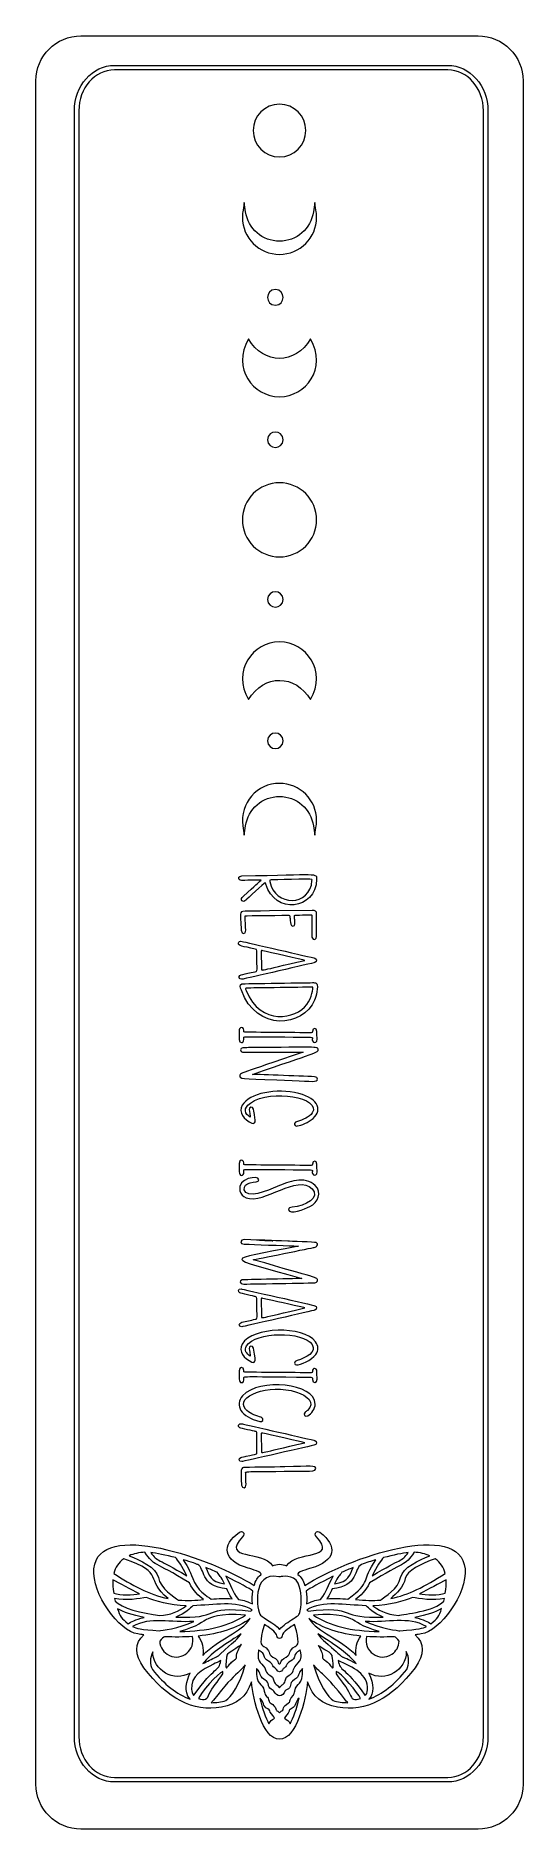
# Model space of a CAD drawing. Header units: inches. Extents: x 186 to 318, y 8 to 491.
import ezdxf

# ---------------------------------------------------------------- set-up
doc = ezdxf.new("R2010")
doc.units = ezdxf.units.IN
doc.header["$MEASUREMENT"] = 0
doc.layers.add('_U+0421_U+043B_U+043E_U+0439 1', color=7, linetype='Continuous')

msp = doc.modelspace()

# ---------------------------------------------------------------- linework, layer by layer
at = {"layer": '_U+0421_U+043B_U+043E_U+0439 1', "color": 1, "lineweight": 9, "true_color": 0xff0000}
for points, knots in [([(305.39, 490.82), (305.39, 490.82), (198.61, 490.82), (198.61, 490.82), (191.91, 490.82), (186.48, 485.4), (186.48, 478.7), (186.48, 478.7), (186.48, 20.55), (186.48, 20.55), (186.48, 13.85), (191.91, 8.42), (198.61, 8.42), (198.61, 8.42), (305.39, 8.42), (305.39, 8.42), (312.09, 8.42), (317.52, 13.85), (317.52, 20.55), (317.52, 20.55), (317.52, 478.7), (317.52, 478.7), (317.52, 485.4), (312.09, 490.82), (305.39, 490.82)], [0, 0, 0, 0, 1, 1, 1, 2, 2, 2, 3, 3, 3, 4, 4, 4, 5, 5, 5, 6, 6, 6, 7, 7, 7, 8, 8, 8, 8]), ([(252, 458.26), (248.09, 458.26), (244.91, 461.44), (244.91, 465.35), (244.91, 469.26), (248.09, 472.44), (252, 472.44), (255.91, 472.44), (259.09, 469.26), (259.09, 465.35), (259.09, 461.44), (255.91, 458.26), (252, 458.26)], [0, 0, 0, 0, 1, 1, 1, 2, 2, 2, 3, 3, 3, 4, 4, 4, 4])]:
    msp.add_open_spline(points, degree=3, knots=knots, dxfattribs=at)
at = {"layer": '_U+0421_U+043B_U+043E_U+0439 1', "color": 7, "lineweight": 9, "true_color": 0xffffff}
for points, knots in [([(297.26, 482.88), (297.26, 482.88), (207.62, 482.88), (207.62, 482.88), (201.67, 482.88), (196.84, 477.41), (196.84, 470.7), (196.84, 470.7), (196.84, 33.3), (196.84, 33.3), (196.84, 26.59), (201.67, 21.12), (207.62, 21.12), (207.62, 21.12), (297.26, 21.12), (297.26, 21.12), (303.2, 21.12), (308.04, 26.59), (308.04, 33.3), (308.04, 33.3), (308.04, 470.7), (308.04, 470.7), (308.04, 477.41), (303.2, 482.88), (297.26, 482.88)], [0, 0, 0, 0, 1, 1, 1, 2, 2, 2, 3, 3, 3, 4, 4, 4, 5, 5, 5, 6, 6, 6, 7, 7, 7, 8, 8, 8, 8]), ([(306.84, 33.3), (306.84, 27.25), (302.54, 22.32), (297.26, 22.32), (297.26, 22.32), (207.62, 22.32), (207.62, 22.32), (202.33, 22.32), (198.04, 27.25), (198.04, 33.3), (198.04, 33.3), (198.04, 470.7), (198.04, 470.7), (198.04, 476.75), (202.33, 481.68), (207.62, 481.68), (207.62, 481.68), (297.26, 481.68), (297.26, 481.68), (302.54, 481.68), (306.84, 476.75), (306.84, 470.7), (306.84, 470.7), (306.84, 33.3), (306.84, 33.3)], [0, 0, 0, 0, 1, 1, 1, 2, 2, 2, 3, 3, 3, 4, 4, 4, 5, 5, 5, 6, 6, 6, 7, 7, 7, 8, 8, 8, 8]), ([(242.02, 442.02), (242.02, 443.02), (242.15, 443.63), (242.5, 446.03), (242.5, 446.03), (242.87, 443.47), (242.87, 443.47), (243.52, 438.97), (247.45, 435.58), (252, 435.58), (256.55, 435.58), (260.48, 438.97), (261.13, 443.47), (261.13, 443.47), (261.5, 446.03), (261.5, 446.03), (261.84, 443.66), (261.98, 443.02), (261.98, 442.02), (261.98, 436.52), (257.5, 432.05), (252, 432.05), (246.5, 432.05), (242.02, 436.52), (242.02, 442.02)], [0, 0, 0, 0, 1, 1, 1, 2, 2, 2, 3, 3, 3, 4, 4, 4, 5, 5, 5, 6, 6, 6, 7, 7, 7, 8, 8, 8, 8]), ([(250.88, 422.56), (253.64, 422.56), (253.64, 418.39), (250.88, 418.39), (248.12, 418.39), (248.13, 422.56), (250.88, 422.56)], [0, 0, 0, 0, 1, 1, 1, 2, 2, 2, 2]), ([(243.69, 409.28), (247.71, 402.31), (256.32, 402.36), (260.31, 409.28), (264.88, 401.36), (259.1, 393.76), (252, 393.76), (244.86, 393.76), (239.14, 401.41), (243.69, 409.28)], [0, 0, 0, 0, 1, 1, 1, 2, 2, 2, 3, 3, 3, 3]), ([(252.96, 382.18), (252.96, 379.43), (248.8, 379.42), (248.8, 382.18), (248.8, 384.94), (252.96, 384.94), (252.96, 382.18)], [0, 0, 0, 0, 1, 1, 1, 2, 2, 2, 2]), ([(242.02, 360.64), (242.02, 366.14), (246.5, 370.61), (252, 370.61), (257.5, 370.61), (261.98, 366.14), (261.98, 360.64), (261.98, 355.14), (257.5, 350.66), (252, 350.66), (246.5, 350.66), (242.02, 355.14), (242.02, 360.64)], [0, 0, 0, 0, 1, 1, 1, 2, 2, 2, 3, 3, 3, 4, 4, 4, 4]), ([(252.96, 339.22), (252.96, 336.47), (248.8, 336.46), (248.8, 339.22), (248.8, 341.98), (252.96, 341.98), (252.96, 339.22)], [0, 0, 0, 0, 1, 1, 1, 2, 2, 2, 2]), ([(252, 327.78), (259.15, 327.78), (264.85, 320.11), (260.31, 312.26), (256.39, 319.05), (247.77, 319.32), (243.69, 312.26), (239.15, 320.11), (244.83, 327.78), (252, 327.78)], [0, 0, 0, 0, 1, 1, 1, 2, 2, 2, 3, 3, 3, 3]), ([(248.8, 301.19), (248.8, 303.95), (252.96, 303.95), (252.96, 301.19), (252.96, 298.44), (248.8, 298.43), (248.8, 301.19)], [0, 0, 0, 0, 1, 1, 1, 2, 2, 2, 2]), ([(252, 289.75), (257.5, 289.75), (261.98, 285.28), (261.98, 279.78), (261.98, 278.78), (261.84, 278.13), (261.5, 275.77), (261.5, 275.77), (261.13, 278.33), (261.13, 278.33), (260.48, 282.83), (256.55, 286.23), (252, 286.23), (247.45, 286.23), (243.52, 282.83), (242.87, 278.33), (242.87, 278.33), (242.5, 275.77), (242.5, 275.77), (242.5, 275.77), (242.13, 278.33), (242.13, 278.33), (241.25, 284.4), (245.98, 289.75), (252, 289.75)], [0, 0, 0, 0, 1, 1, 1, 2, 2, 2, 3, 3, 3, 4, 4, 4, 5, 5, 5, 6, 6, 6, 7, 7, 7, 8, 8, 8, 8]), ([(241.82, 263.64), (242.25, 263.64), (246.27, 263.7), (247.06, 263.69), (245.86, 262.63), (246.04, 262.8), (242.21, 259.29), (241.83, 258.94), (241.55, 258.55), (241.91, 258.17), (242.22, 257.84), (242.6, 258.01), (242.94, 258.32), (243.3, 258.66), (247.75, 262.81), (248.19, 263.04), (248.22, 263.01), (248.27, 262.83), (248.33, 262.63), (250.64, 254.51), (261.82, 255.55), (261.97, 263.93), (262, 265.69), (262.72, 265.24), (241.86, 264.84), (241.04, 264.83), (240.85, 264.21), (241.19, 263.86), (241.34, 263.71), (241.56, 263.64), (241.82, 263.64)], [0, 0, 0, 0, 1, 1, 1, 2, 2, 2, 3, 3, 3, 4, 4, 4, 5, 5, 5, 6, 6, 6, 7, 7, 7, 8, 8, 8, 9, 9, 9, 10, 10, 10, 10]), ([(249.76, 263.75), (250, 263.77), (260.54, 264.07), (260.71, 263.89), (260.75, 263.85), (260.75, 263.71), (260.74, 263.57), (260.36, 256.59), (250.67, 256.49), (249.42, 263.32), (249.34, 263.77), (249.31, 263.73), (249.76, 263.75)], [0, 0, 0, 0, 1, 1, 1, 2, 2, 2, 3, 3, 3, 4, 4, 4, 4]), ([(260.74, 252.42), (260.74, 252.42), (260.74, 253.76), (260.74, 253.76), (260.76, 254.46), (260.66, 254.37), (260.42, 254.37), (260.3, 254.37), (256.11, 254.32), (256.03, 254.24), (255.97, 254.17), (256.08, 253.17), (256.09, 253.07), (256.17, 252.31), (256.35, 251.32), (255.57, 251.36), (254.91, 251.39), (254.95, 252.14), (254.89, 252.81), (254.85, 253.23), (254.81, 253.59), (254.79, 254.01), (254.77, 254.21), (254.7, 254.28), (254.47, 254.28), (254.44, 254.28), (242.82, 254.14), (242.8, 254.12), (242.71, 254.03), (242.92, 250.34), (242.92, 250.21), (242.96, 249.05), (241.75, 249.03), (241.7, 250.25), (241.68, 250.66), (241.47, 254.17), (241.54, 254.57), (241.73, 255.78), (242.04, 255.21), (249.3, 255.42), (249.3, 255.42), (260.76, 255.58), (260.76, 255.58), (261.72, 255.59), (261.97, 255.47), (261.97, 254.5), (261.91, 249.36), (262.3, 247.71), (261.3, 247.78), (260.41, 247.84), (260.73, 249.13), (260.74, 252.42)], [0, 0, 0, 0, 1, 1, 1, 2, 2, 2, 3, 3, 3, 4, 4, 4, 5, 5, 5, 6, 6, 6, 7, 7, 7, 8, 8, 8, 9, 9, 9, 10, 10, 10, 11, 11, 11, 12, 12, 12, 13, 13, 13, 14, 14, 14, 15, 15, 15, 16, 16, 16, 17, 17, 17, 17]), ([(245.5, 245.17), (245.89, 245.08), (245.89, 245.08), (245.89, 244.71), (245.94, 238.89), (246.19, 239.25), (245.45, 239.08), (242.44, 238.37), (240.99, 238.38), (241.16, 237.51), (241.22, 237.19), (241.5, 236.95), (242.22, 237.11), (242.54, 237.18), (261.19, 241.42), (261.5, 241.53), (262.11, 241.76), (262.11, 242.53), (261.5, 242.73), (261, 242.89), (242.48, 247.09), (241.98, 247.2), (241.3, 247.36), (241.02, 247.12), (240.96, 246.81), (240.78, 245.94), (242.06, 245.97), (245.5, 245.17)], [0, 0, 0, 0, 1, 1, 1, 2, 2, 2, 3, 3, 3, 4, 4, 4, 5, 5, 5, 6, 6, 6, 7, 7, 7, 8, 8, 8, 9, 9, 9, 9]), ([(247.52, 244.7), (249.08, 244.36), (258.2, 242.3), (258.84, 242.13), (246.31, 239.27), (247.15, 239.21), (247.15, 239.87), (247.09, 245.11), (246.88, 244.85), (247.52, 244.7)], [0, 0, 0, 0, 1, 1, 1, 2, 2, 2, 3, 3, 3, 3]), ([(241.91, 235.82), (241.17, 235.63), (241.48, 234.86), (241.74, 234.13), (245.75, 222.79), (258.4, 224.19), (261.42, 231.44), (261.76, 232.24), (262.6, 235.21), (262.02, 235.85), (261.84, 236.05), (261.55, 236.14), (261.12, 236.14), (260.91, 236.14), (242.16, 235.88), (241.91, 235.82)], [0, 0, 0, 0, 1, 1, 1, 2, 2, 2, 3, 3, 3, 4, 4, 4, 5, 5, 5, 5]), ([(259.37, 230.24), (256.5, 226.27), (246.9, 224.47), (243.06, 233.98), (242.77, 234.71), (242.73, 234.64), (243.49, 234.67), (243.54, 234.67), (260.91, 234.95), (260.95, 234.91), (261.12, 234.74), (260.74, 232.15), (259.37, 230.24)], [0, 0, 0, 0, 1, 1, 1, 2, 2, 2, 3, 3, 3, 4, 4, 4, 4]), ([(242.44, 221.5), (242.37, 221.43), (242.39, 220.94), (242.39, 220.84), (242.4, 220.37), (242.23, 219.99), (241.76, 219.99), (240.96, 220.03), (241.17, 221.32), (241.17, 222.65), (241.17, 222.99), (241.14, 223.41), (241.26, 223.7), (241.47, 224.19), (242.11, 224.21), (242.33, 223.68), (242.5, 223.24), (242.19, 222.87), (242.67, 222.84), (243.49, 222.77), (259.67, 222.65), (260.49, 222.66), (260.81, 222.66), (260.81, 222.66), (260.84, 223.02), (260.93, 224.13), (262.05, 224.04), (262.06, 222.98), (262.07, 222.32), (262.06, 221.56), (262.12, 220.92), (262.19, 220.11), (261.53, 219.8), (261.13, 220.15), (259.25, 221.83), (266.94, 221.4), (243.11, 221.56), (242.78, 221.56), (242.51, 221.57), (242.44, 221.5)], [0, 0, 0, 0, 1, 1, 1, 2, 2, 2, 3, 3, 3, 4, 4, 4, 5, 5, 5, 6, 6, 6, 7, 7, 7, 8, 8, 8, 9, 9, 9, 10, 10, 10, 11, 11, 11, 12, 12, 12, 13, 13, 13, 13]), ([(262.36, 218.25), (262.69, 217.26), (261.6, 217.35), (244.74, 211.47), (244.74, 211.47), (257.61, 211.01), (261.44, 210.81), (261.96, 210.79), (262.2, 210.49), (262.19, 210.18), (262.15, 209.24), (260.7, 209.63), (255.45, 209.82), (243.17, 210.28), (241.46, 210.02), (241.31, 211.02), (241.19, 211.83), (241.41, 211.58), (258.37, 217.47), (245.76, 217.47), (242.09, 217.42), (242.09, 217.42), (241.33, 217.57), (241.4, 218.5), (242.14, 218.57), (242.95, 218.64), (243.48, 218.65), (244.06, 218.65), (262.06, 218.78), (262.12, 218.98), (262.36, 218.25)], [0, 0, 0, 0, 1, 1, 1, 2, 2, 2, 3, 3, 3, 4, 4, 4, 5, 5, 5, 6, 6, 6, 7, 7, 7, 8, 8, 8, 9, 9, 9, 10, 10, 10, 10]), ([(260.81, 201.13), (263.34, 205.1), (249.9, 207.73), (244.16, 203.75), (242.14, 202.34), (242.66, 200.81), (244.13, 199.94), (244.13, 199.94), (243.86, 201.77), (243.85, 201.9), (243.76, 202.75), (244.78, 202.94), (245.01, 202.09), (245.08, 201.81), (245.44, 199.52), (245.49, 199.23), (245.62, 198.44), (245.06, 198.11), (244.58, 198.32), (242.42, 199.29), (240.85, 201.15), (242, 203.18), (243.8, 206.37), (251.23, 207.85), (257.17, 206.34), (262.66, 204.95), (263.73, 201.45), (260.54, 199.19), (259.16, 198.21), (257.18, 197.57), (256.6, 197.57), (256.03, 197.57), (255.8, 198.24), (256.3, 198.59), (256.46, 198.71), (256.64, 198.74), (256.82, 198.8), (258.18, 199.19), (260.05, 199.93), (260.81, 201.13)], [0, 0, 0, 0, 1, 1, 1, 2, 2, 2, 3, 3, 3, 4, 4, 4, 5, 5, 5, 6, 6, 6, 7, 7, 7, 8, 8, 8, 9, 9, 9, 10, 10, 10, 11, 11, 11, 12, 12, 12, 13, 13, 13, 13]), ([(241.17, 187.45), (241.17, 188.54), (242.07, 188.63), (242.33, 187.99), (242.5, 187.55), (242.19, 187.18), (242.67, 187.15), (243.49, 187.08), (259.67, 186.96), (260.49, 186.97), (260.81, 186.97), (260.81, 186.97), (260.84, 187.33), (260.93, 188.44), (262.05, 188.34), (262.06, 187.29), (262.07, 186.63), (262.06, 185.87), (262.12, 185.23), (262.19, 184.42), (261.52, 184.11), (261.13, 184.46), (259.23, 186.16), (266.87, 185.71), (243.11, 185.87), (242.3, 185.87), (242.39, 185.92), (242.4, 185.14), (242.4, 184.68), (242.23, 184.3), (241.77, 184.3), (240.92, 184.34), (241.17, 185.79), (241.17, 187.45)], [0, 0, 0, 0, 1, 1, 1, 2, 2, 2, 3, 3, 3, 4, 4, 4, 5, 5, 5, 6, 6, 6, 7, 7, 7, 8, 8, 8, 9, 9, 9, 10, 10, 10, 11, 11, 11, 11]), ([(260.19, 175.91), (258.85, 175.21), (254.54, 173.63), (254.46, 175.05), (254.44, 175.58), (254.89, 175.67), (255.39, 175.7), (259.11, 175.96), (262.95, 178.43), (260.79, 180.67), (256.79, 184.78), (247.98, 176.46), (243, 178.27), (242.15, 178.58), (241.53, 179.28), (241.34, 180.15), (240.6, 183.56), (246.41, 184.47), (246.42, 183.11), (246.43, 182.35), (245.23, 182.59), (244.08, 182.3), (243.07, 182.04), (242.34, 181.45), (242.52, 180.42), (242.99, 177.8), (248.95, 180.17), (251.39, 181.27), (254.37, 182.62), (258.79, 184.31), (261.6, 181.55), (263.55, 179.64), (262.35, 177.03), (260.19, 175.91)], [0, 0, 0, 0, 1, 1, 1, 2, 2, 2, 3, 3, 3, 4, 4, 4, 5, 5, 5, 6, 6, 6, 7, 7, 7, 8, 8, 8, 9, 9, 9, 10, 10, 10, 11, 11, 11, 11]), ([(257.99, 156.55), (236.51, 162.84), (236.68, 161.08), (257.07, 165.28), (257.07, 165.28), (254.65, 165.35), (254.64, 165.35), (250.68, 165.48), (242.49, 165.81), (242.49, 165.81), (241.32, 165.82), (241.25, 167.05), (242.57, 167.02), (262.76, 166.22), (234.08, 167.35), (254.28, 166.59), (254.55, 166.58), (261.58, 166.33), (261.83, 166.23), (262.23, 166.07), (262.33, 165.65), (262.06, 165.31), (261.89, 165.1), (261.65, 164.96), (261.32, 164.9), (261.09, 164.85), (245.18, 161.67), (244.96, 161.61), (262.29, 156.54), (262.32, 156.85), (262.22, 156.01), (262.16, 155.61), (261.88, 155.44), (261.48, 155.39), (261.34, 155.37), (242.52, 155.04), (242.38, 155.04), (241.15, 155.01), (241.16, 156), (241.94, 156.19), (242, 156.21), (257.97, 156.55), (257.99, 156.55)], [0, 0, 0, 0, 1, 1, 1, 2, 2, 2, 3, 3, 3, 4, 4, 4, 5, 5, 5, 6, 6, 6, 7, 7, 7, 8, 8, 8, 9, 9, 9, 10, 10, 10, 11, 11, 11, 12, 12, 12, 13, 13, 13, 14, 14, 14, 14]), ([(241.36, 152.65), (241.56, 152.57), (245.26, 151.73), (245.5, 151.68), (245.89, 151.59), (245.89, 151.59), (245.89, 151.21), (245.94, 145.39), (246.19, 145.75), (245.45, 145.58), (244.39, 145.33), (242.93, 145), (241.9, 144.76), (240.76, 144.52), (241.02, 143.55), (241.88, 143.55), (242.2, 143.61), (261.2, 147.92), (261.5, 148.04), (262.11, 148.27), (262.1, 149.04), (261.5, 149.23), (261.06, 149.38), (241.85, 153.75), (241.65, 153.76), (240.83, 153.8), (240.72, 152.92), (241.36, 152.65)], [0, 0, 0, 0, 1, 1, 1, 2, 2, 2, 3, 3, 3, 4, 4, 4, 5, 5, 5, 6, 6, 6, 7, 7, 7, 8, 8, 8, 9, 9, 9, 9]), ([(247.52, 151.21), (250.76, 150.49), (255.3, 149.46), (258.53, 148.71), (258.64, 148.69), (258.74, 148.66), (258.84, 148.64), (246.32, 145.78), (247.16, 145.71), (247.15, 146.38), (247.09, 151.6), (246.88, 151.35), (247.52, 151.21)], [0, 0, 0, 0, 1, 1, 1, 2, 2, 2, 3, 3, 3, 4, 4, 4, 4]), ([(261.75, 136.11), (260.64, 134.53), (257.63, 133.3), (256.59, 133.3), (255.95, 133.3), (255.66, 134.2), (256.74, 134.51), (259.14, 135.18), (262.11, 136.76), (260.79, 138.75), (258.35, 142.44), (245.55, 142.29), (243.1, 138.42), (242.41, 137.32), (243.13, 136.26), (244.13, 135.67), (244.13, 135.67), (243.86, 137.5), (243.85, 137.63), (243.76, 138.46), (244.78, 138.68), (245.01, 137.82), (245.07, 137.59), (245.53, 134.85), (245.5, 134.61), (245.45, 134.13), (245.02, 133.85), (244.58, 134.05), (242.42, 135.01), (240.85, 136.87), (242, 138.91), (244.65, 143.6), (258.43, 143.94), (261.71, 139.52), (262.51, 138.43), (262.53, 137.22), (261.75, 136.11)], [0, 0, 0, 0, 1, 1, 1, 2, 2, 2, 3, 3, 3, 4, 4, 4, 5, 5, 5, 6, 6, 6, 7, 7, 7, 8, 8, 8, 9, 9, 9, 10, 10, 10, 11, 11, 11, 12, 12, 12, 12]), ([(262.12, 129.46), (262.22, 128.32), (260.89, 128.22), (260.88, 129.37), (260.87, 130.06), (260.81, 129.99), (259.9, 129.99), (240.95, 130.16), (242.39, 130.4), (242.39, 129.57), (242.4, 129.02), (242.35, 128.53), (241.76, 128.53), (240.91, 128.57), (241.17, 130.06), (241.17, 131.68), (241.17, 132.92), (242.37, 132.9), (242.39, 131.82), (242.39, 131.36), (242.45, 131.39), (242.67, 131.38), (243.73, 131.29), (259.77, 131.19), (260.49, 131.2), (260.81, 131.2), (260.81, 131.2), (260.84, 131.56), (260.89, 132.14), (261.14, 132.33), (261.42, 132.34), (262.35, 132.38), (261.98, 131.04), (262.12, 129.46)], [0, 0, 0, 0, 1, 1, 1, 2, 2, 2, 3, 3, 3, 4, 4, 4, 5, 5, 5, 6, 6, 6, 7, 7, 7, 8, 8, 8, 9, 9, 9, 10, 10, 10, 11, 11, 11, 11]), ([(259.55, 121.08), (261.72, 123.09), (259.45, 125.1), (256.55, 126.01), (249.07, 128.36), (239.91, 124.82), (242.88, 121.41), (243.79, 120.37), (245.31, 119.7), (246.65, 119.34), (246.87, 119.28), (247.08, 119.24), (247.27, 119.11), (247.84, 118.71), (247.47, 117.9), (246.68, 118.1), (241.71, 119.36), (239.75, 122.42), (242.09, 125.01), (246.52, 129.89), (261.6, 128.42), (261.62, 122.75), (261.62, 121.49), (260.57, 120.16), (259.62, 119.63), (258.9, 119.23), (258.3, 119.99), (258.9, 120.56), (258.97, 120.62), (259.37, 120.91), (259.55, 121.08)], [0, 0, 0, 0, 1, 1, 1, 2, 2, 2, 3, 3, 3, 4, 4, 4, 5, 5, 5, 6, 6, 6, 7, 7, 7, 8, 8, 8, 9, 9, 9, 10, 10, 10, 10]), ([(261.5, 112.96), (261, 113.13), (242.54, 117.31), (242.03, 117.42), (240.82, 117.71), (240.64, 116.68), (241.36, 116.38), (241.56, 116.29), (245.26, 115.46), (245.5, 115.41), (246.11, 115.27), (245.9, 115.64), (245.92, 109.88), (245.92, 109.18), (245.98, 109.43), (243.06, 108.76), (242.9, 108.72), (241.72, 108.46), (241.57, 108.4), (240.93, 108.14), (241.02, 107.28), (241.85, 107.28), (241.92, 107.28), (261.13, 111.63), (261.5, 111.77), (262.11, 112), (262.1, 112.76), (261.5, 112.96)], [0, 0, 0, 0, 1, 1, 1, 2, 2, 2, 3, 3, 3, 4, 4, 4, 5, 5, 5, 6, 6, 6, 7, 7, 7, 8, 8, 8, 9, 9, 9, 9]), ([(258.84, 112.36), (246.32, 109.51), (247.16, 109.44), (247.15, 110.11), (247.09, 115.33), (246.88, 115.08), (247.53, 114.94), (248.98, 114.62), (258.18, 112.54), (258.84, 112.36)], [0, 0, 0, 0, 1, 1, 1, 2, 2, 2, 3, 3, 3, 3]), ([(242.92, 104.06), (242.9, 103.12), (242.97, 102.12), (243.01, 101.18), (243.08, 99.91), (241.88, 100.03), (241.8, 100.99), (241.47, 105.4), (241.64, 105.67), (242.64, 105.73), (242.64, 105.73), (250.85, 105.83), (253.42, 105.88), (260.46, 106.03), (261.75, 106.36), (261.77, 105.43), (261.79, 104.54), (260.42, 104.78), (259.11, 104.76), (241.28, 104.54), (242.93, 104.75), (242.92, 104.06)], [0, 0, 0, 0, 1, 1, 1, 2, 2, 2, 3, 3, 3, 4, 4, 4, 5, 5, 5, 6, 6, 6, 7, 7, 7, 7]), ([(301.91, 78.47), (300.65, 91.82), (270.28, 81.45), (258.83, 73.96), (258.37, 75.49), (257.78, 76.21), (256.97, 76.88), (256.32, 77.41), (259.66, 78.43), (260.47, 78.65), (267.07, 80.46), (267.78, 84.66), (262.86, 88.27), (262.04, 88.87), (261.09, 87.99), (261.93, 87.07), (267.77, 80.65), (256.72, 83.61), (253.87, 79.24), (252.84, 79.81), (251.17, 79.81), (250.14, 79.25), (247.49, 83.63), (236.14, 80.54), (242.07, 87.07), (242.91, 87.99), (241.97, 88.86), (241.14, 88.26), (236.48, 84.84), (236.62, 80.61), (243.54, 78.64), (244.47, 78.38), (247.64, 77.51), (246.95, 76.82), (246.12, 76.16), (245.56, 75.27), (245.17, 73.96), (234.13, 81.17), (203.36, 91.93), (202.09, 78.47), (201.45, 71.73), (208.94, 61.64), (213.86, 60.93), (214.39, 60.85), (214.94, 60.77), (215.51, 60.7), (213, 58.51), (213.02, 55.3), (215.55, 51.86), (221.74, 43.47), (228.76, 39.89), (236.4, 41.23), (240.56, 41.94), (243, 43.99), (244.47, 48.03), (244.95, 43.36), (247.35, 32.59), (252, 32.59), (256.65, 32.59), (259.05, 43.36), (259.53, 48.03), (261, 43.99), (263.44, 41.94), (267.6, 41.23), (275.25, 39.9), (282.26, 43.47), (288.45, 51.86), (290.99, 55.3), (291, 58.51), (288.5, 60.7), (289.06, 60.77), (289.62, 60.85), (290.14, 60.93), (295.06, 61.64), (302.55, 71.73), (301.91, 78.47)], [0, 0, 0, 0, 1, 1, 1, 2, 2, 2, 3, 3, 3, 4, 4, 4, 5, 5, 5, 6, 6, 6, 7, 7, 7, 8, 8, 8, 9, 9, 9, 10, 10, 10, 11, 11, 11, 12, 12, 12, 13, 13, 13, 14, 14, 14, 15, 15, 15, 16, 16, 16, 17, 17, 17, 18, 18, 18, 19, 19, 19, 20, 20, 20, 21, 21, 21, 22, 22, 22, 23, 23, 23, 24, 24, 24, 25, 25, 25, 25]), ([(215.81, 82.89), (218.38, 79.01), (218.01, 80.76), (227.79, 74.65), (228.72, 72.61), (230.3, 71.11), (231.56, 70.17), (229.57, 70.02), (227.27, 69.83), (224.87, 70.04), (223.7, 70.88), (219.99, 73.13), (219.42, 76.11), (218.9, 78.81), (214.4, 80.91), (211.56, 81.98), (212.8, 82.52), (214.26, 82.83), (215.81, 82.89)], [0, 0, 0, 0, 1, 1, 1, 2, 2, 2, 3, 3, 3, 4, 4, 4, 5, 5, 5, 6, 6, 6, 6]), ([(224.04, 81.47), (224.52, 80.89), (226.02, 79.01), (227.04, 76.58), (219.1, 81.43), (219.29, 80.2), (217.37, 82.84), (218.73, 82.67), (221.56, 82.12), (224.04, 81.47)], [0, 0, 0, 0, 1, 1, 1, 2, 2, 2, 3, 3, 3, 3]), ([(292.44, 81.98), (289.6, 80.91), (285.1, 78.81), (284.58, 76.11), (284, 73.1), (280.22, 70.84), (279.13, 70.04), (277.15, 69.87), (275.15, 69.95), (272.43, 70.17), (273.7, 71.11), (275.28, 72.61), (276.21, 74.65), (285.82, 80.65), (285.59, 78.97), (288.19, 82.89), (289.74, 82.83), (291.21, 82.51), (292.44, 81.98)], [0, 0, 0, 0, 1, 1, 1, 2, 2, 2, 3, 3, 3, 4, 4, 4, 5, 5, 5, 6, 6, 6, 6]), ([(286.63, 82.84), (284.7, 80.18), (285, 81.49), (276.96, 76.58), (277.98, 79.01), (279.48, 80.89), (279.97, 81.47), (282.53, 82.15), (285.29, 82.68), (286.63, 82.84)], [0, 0, 0, 0, 1, 1, 1, 2, 2, 2, 3, 3, 3, 3]), ([(210.12, 81.17), (221.63, 77.23), (215.51, 75.67), (222.09, 70.45), (216.7, 71.55), (212.41, 74.06), (207.42, 77.21), (207.81, 78.86), (208.72, 80.19), (210.12, 81.17)], [0, 0, 0, 0, 1, 1, 1, 2, 2, 2, 3, 3, 3, 3]), ([(230, 79.61), (232.07, 78.7), (230.51, 73.78), (237.82, 73.09), (238.32, 71.91), (238.85, 71.01), (239.26, 70.42), (237.35, 70.56), (235.63, 70.46), (233.6, 70.32), (232.6, 71.03), (229.72, 72.67), (228.65, 75.88), (227.96, 77.95), (226.89, 79.72), (226.05, 80.91), (228.3, 80.24), (229.92, 79.64), (230, 79.61)], [0, 0, 0, 0, 1, 1, 1, 2, 2, 2, 3, 3, 3, 4, 4, 4, 5, 5, 5, 6, 6, 6, 6]), ([(235.26, 77.51), (235.82, 76.51), (236.19, 76.65), (237.23, 74.43), (233.27, 75.03), (233.2, 76.71), (232.2, 78.79), (233.22, 78.39), (234.24, 77.96), (235.26, 77.51)], [0, 0, 0, 0, 1, 1, 1, 2, 2, 2, 3, 3, 3, 3]), ([(251.78, 76.31), (251.9, 76.27), (252.07, 76.27), (252.17, 76.29), (252.54, 76.38), (255.74, 77.06), (256.99, 74.61), (258, 72.65), (258.07, 69.29), (257.55, 67.15), (257.24, 65.91), (257.26, 66), (255.72, 65.02), (254.45, 64.23), (252.89, 63.24), (252, 62.17), (250.5, 64.01), (247.86, 64.99), (246.87, 65.99), (245.87, 66.99), (244.46, 77.93), (251.78, 76.31)], [0, 0, 0, 0, 1, 1, 1, 2, 2, 2, 3, 3, 3, 4, 4, 4, 5, 5, 5, 6, 6, 6, 7, 7, 7, 7]), ([(274.02, 79.62), (275.33, 80.09), (276.65, 80.52), (277.95, 80.91), (273.84, 75.11), (276.98, 75.07), (270.4, 70.32), (268.6, 70.45), (266.7, 70.56), (264.74, 70.42), (265.15, 71.01), (265.68, 71.91), (266.18, 73.09), (273.37, 73.77), (271.92, 78.53), (274.02, 79.62)], [0, 0, 0, 0, 1, 1, 1, 2, 2, 2, 3, 3, 3, 4, 4, 4, 5, 5, 5, 5]), ([(268.74, 77.51), (269.75, 77.95), (270.78, 78.38), (271.81, 78.79), (270.79, 76.73), (270.76, 75.03), (266.77, 74.43), (267.81, 76.66), (268.19, 76.51), (268.74, 77.51)], [0, 0, 0, 0, 1, 1, 1, 2, 2, 2, 3, 3, 3, 3]), ([(296.58, 77.21), (290.88, 73.61), (286.79, 71.44), (281.9, 70.45), (283.53, 71.77), (285.39, 73.69), (285.81, 75.88), (286.19, 77.86), (290.22, 79.91), (293.88, 81.17), (295.28, 80.19), (296.19, 78.86), (296.58, 77.21)], [0, 0, 0, 0, 1, 1, 1, 2, 2, 2, 3, 3, 3, 4, 4, 4, 4]), ([(207.19, 75.48), (208.93, 74.58), (212.07, 72.88), (214.33, 71.73), (212.62, 71.48), (209.25, 71.15), (207.41, 71.92), (207.21, 73.22), (207.13, 74.41), (207.19, 75.48)], [0, 0, 0, 0, 1, 1, 1, 2, 2, 2, 3, 3, 3, 3]), ([(244.85, 72.48), (244.68, 71.42), (244.64, 70.21), (244.72, 69.03), (243.64, 69.6), (242.42, 69.99), (240.99, 70.23), (239.2, 72.21), (239.02, 74.06), (237.56, 76.45), (241.26, 74.68), (243.83, 73.12), (244.85, 72.48)], [0, 0, 0, 0, 1, 1, 1, 2, 2, 2, 3, 3, 3, 4, 4, 4, 4]), ([(266.44, 76.45), (264.98, 74.06), (264.8, 72.21), (263.01, 70.23), (261.58, 69.99), (260.36, 69.6), (259.28, 69.03), (259.36, 70.2), (259.32, 71.42), (259.15, 72.48), (260.17, 73.12), (262.74, 74.68), (266.44, 76.45)], [0, 0, 0, 0, 1, 1, 1, 2, 2, 2, 3, 3, 3, 4, 4, 4, 4]), ([(296.59, 71.92), (294.76, 71.15), (291.39, 71.48), (289.67, 71.73), (291.96, 72.9), (295.17, 74.64), (296.81, 75.48), (296.87, 74.41), (296.8, 73.22), (296.59, 71.92)], [0, 0, 0, 0, 1, 1, 1, 2, 2, 2, 3, 3, 3, 3]), ([(207.84, 69.77), (207.78, 70.01), (207.72, 70.26), (207.67, 70.51), (210.44, 69.75), (214.53, 70.43), (216.24, 70.78), (218.52, 69.73), (222.47, 68.61), (226.88, 68.52), (225.08, 66.96), (222.58, 66.03), (219.82, 65.89), (215.02, 66.52), (209.36, 67.88), (207.84, 69.77)], [0, 0, 0, 0, 1, 1, 1, 2, 2, 2, 3, 3, 3, 4, 4, 4, 5, 5, 5, 5]), ([(208.43, 67.73), (210.02, 66.79), (212.47, 65.98), (215.57, 65.35), (213.26, 64.83), (211.96, 64.12), (211.34, 63.69), (209.47, 65.04), (209.07, 65.69), (208.43, 67.73)], [0, 0, 0, 0, 1, 1, 1, 2, 2, 2, 3, 3, 3, 3]), ([(224.1, 65.49), (226.66, 66.42), (228.11, 67.88), (228.66, 68.53), (234.52, 68.69), (240.21, 70.02), (244.69, 67.38), (244.58, 67.29), (244.34, 67.1), (244.32, 67.08), (231.21, 68.75), (236.05, 64.77), (224.1, 65.49)], [0, 0, 0, 0, 1, 1, 1, 2, 2, 2, 3, 3, 3, 4, 4, 4, 4]), ([(259.68, 67.08), (259.64, 67.11), (259.4, 67.3), (259.31, 67.38), (263.79, 70.01), (269.5, 68.68), (275.33, 68.53), (275.89, 67.88), (277.34, 66.42), (279.89, 65.49), (268.12, 64.79), (272.47, 68.71), (259.68, 67.08)], [0, 0, 0, 0, 1, 1, 1, 2, 2, 2, 3, 3, 3, 4, 4, 4, 4]), ([(296.16, 69.77), (293.96, 67), (285.17, 66.27), (284.07, 65.9), (280.49, 66.12), (278.25, 67.55), (277.12, 68.52), (281.57, 68.63), (285.51, 69.75), (287.76, 70.78), (289.46, 70.43), (293.56, 69.75), (296.33, 70.51), (296.27, 70.26), (296.22, 70.01), (296.16, 69.77)], [0, 0, 0, 0, 1, 1, 1, 2, 2, 2, 3, 3, 3, 4, 4, 4, 5, 5, 5, 5]), ([(292.66, 63.69), (292.04, 64.12), (290.74, 64.83), (288.43, 65.35), (291.54, 65.98), (293.99, 66.8), (295.58, 67.74), (294.93, 65.66), (294.55, 65.05), (292.66, 63.69)], [0, 0, 0, 0, 1, 1, 1, 2, 2, 2, 3, 3, 3, 3]), ([(212.51, 62.94), (217.2, 65.7), (222.77, 63.87), (228.96, 64.29), (224.87, 62.39), (220.18, 61.83), (219.64, 61.77), (214.63, 62.14), (213.49, 62.41), (212.51, 62.94)], [0, 0, 0, 0, 1, 1, 1, 2, 2, 2, 3, 3, 3, 3]), ([(225.16, 61.59), (229.63, 62.8), (231.9, 64.47), (232.38, 64.85), (233.41, 65.19), (235.67, 66.63), (242.85, 65.98), (238.64, 63.14), (232.69, 61.66), (225.16, 61.59)], [0, 0, 0, 0, 1, 1, 1, 2, 2, 2, 3, 3, 3, 3]), ([(231.36, 55.13), (231.69, 56.98), (231.25, 58.86), (230.1, 60.37), (235.88, 60.95), (240.59, 62.52), (244.12, 65.05), (241.54, 61.23), (235.94, 59.94), (231.36, 55.13)], [0, 0, 0, 0, 1, 1, 1, 2, 2, 2, 3, 3, 3, 3]), ([(247.94, 63.5), (248.91, 62.89), (251.26, 61.35), (251.26, 60.46), (251.26, 59.51), (252.73, 59.51), (252.73, 60.46), (252.73, 61.35), (255.09, 62.89), (256.06, 63.5), (257.57, 58.4), (256.98, 58.05), (256.18, 57.56), (254.34, 56.45), (255.13, 55.51), (253.8, 54.72), (252.73, 54.09), (252.39, 53.8), (252.31, 53.2), (252.29, 53.03), (252.26, 53.01), (252.14, 52.94), (252.1, 52.92), (252.05, 52.89), (252, 52.86), (251.8, 52.99), (251.72, 52.92), (251.56, 53.52), (251.47, 53.89), (251.39, 54.01), (250.2, 54.72), (248.86, 55.51), (249.66, 56.48), (247.82, 57.57), (247.01, 58.05), (246.43, 58.4), (247.94, 63.5)], [0, 0, 0, 0, 1, 1, 1, 2, 2, 2, 3, 3, 3, 4, 4, 4, 5, 5, 5, 6, 6, 6, 7, 7, 7, 8, 8, 8, 9, 9, 9, 10, 10, 10, 11, 11, 11, 12, 12, 12, 12]), ([(272.64, 55.13), (268.06, 59.93), (262.46, 61.21), (259.88, 65.05), (263.41, 62.53), (268.12, 60.96), (273.9, 60.37), (272.75, 58.86), (272.3, 56.98), (272.64, 55.13)], [0, 0, 0, 0, 1, 1, 1, 2, 2, 2, 3, 3, 3, 3]), ([(261.15, 65.98), (268.32, 66.63), (270.59, 65.19), (271.62, 64.85), (272.1, 64.47), (274.37, 62.8), (278.84, 61.59), (271.31, 61.66), (265.36, 63.14), (261.15, 65.98)], [0, 0, 0, 0, 1, 1, 1, 2, 2, 2, 3, 3, 3, 3]), ([(284.38, 61.77), (284.04, 61.81), (279.18, 62.38), (275.05, 64.29), (281.09, 63.89), (286.54, 65.76), (291.49, 62.94), (290.61, 62.45), (289.61, 62.16), (284.38, 61.77)], [0, 0, 0, 0, 1, 1, 1, 2, 2, 2, 3, 3, 3, 3]), ([(222.39, 55.15), (220.83, 55.87), (219.84, 57.33), (219.79, 58.96), (220.36, 59.6), (220.86, 60.04), (221.04, 60.2), (223.7, 60.06), (226.25, 60.07), (228.6, 60.24), (229.45, 56.71), (225.85, 53.56), (222.39, 55.15)], [0, 0, 0, 0, 1, 1, 1, 2, 2, 2, 3, 3, 3, 4, 4, 4, 4]), ([(236.04, 55.47), (235.58, 55.01), (235.58, 55.01), (235.02, 54.76), (233.75, 54.19), (232.51, 53.57), (231.39, 52.95), (233.64, 55.78), (236.16, 57.33), (241.67, 60.92), (239.95, 58.5), (239.89, 59.28), (236.04, 55.47)], [0, 0, 0, 0, 1, 1, 1, 2, 2, 2, 3, 3, 3, 4, 4, 4, 4]), ([(238.49, 55.86), (240.36, 57.11), (241.27, 57.68), (241.81, 58.16), (241.01, 56.97), (240.5, 56.03), (240.42, 54.77), (240.39, 54.39), (240.39, 54.31), (239.88, 53.94), (238.65, 53.04), (238.51, 52.71), (237.79, 51.71), (237.37, 52.27), (237.66, 52.86), (237.79, 54.69), (237.82, 55.05), (237.66, 55.3), (238.49, 55.86)], [0, 0, 0, 0, 1, 1, 1, 2, 2, 2, 3, 3, 3, 4, 4, 4, 5, 5, 5, 6, 6, 6, 6]), ([(262.32, 60.93), (267.74, 57.41), (270.34, 55.79), (272.6, 52.97), (267.68, 55.79), (270.09, 53.61), (267.26, 56.19), (263.48, 59.62), (263.62, 59.07), (262.32, 60.93)], [0, 0, 0, 0, 1, 1, 1, 2, 2, 2, 3, 3, 3, 3]), ([(282.96, 60.2), (283.15, 60.04), (283.65, 59.6), (284.2, 58.98), (284.09, 57.49), (283.38, 56.25), (282.21, 55.47), (278.83, 53.24), (274.46, 56.33), (275.4, 60.24), (277.76, 60.08), (280.31, 60.06), (282.96, 60.2)], [0, 0, 0, 0, 1, 1, 1, 2, 2, 2, 3, 3, 3, 4, 4, 4, 4]), ([(227.95, 43.41), (224.39, 44.73), (220.98, 47.39), (217.81, 51.33), (217.1, 52.81), (217.12, 54.43), (217.9, 56.14), (217.98, 51.05), (223.59, 47.88), (228.01, 50.4), (227.07, 48.45), (226.08, 45.38), (227.95, 43.41)], [0, 0, 0, 0, 1, 1, 1, 2, 2, 2, 3, 3, 3, 4, 4, 4, 4]), ([(228.88, 44.5), (228.58, 44.63), (228.36, 45.63), (228.36, 45.96), (228.07, 49.71), (231.17, 51.27), (234.25, 52.79), (234.25, 52.79), (234.25, 52.79), (234.25, 52.79), (234.82, 53.08), (235.66, 53.51), (236.25, 53.79), (235.6, 50.61), (234.7, 52.52), (229.08, 44.55), (228.97, 44.46), (228.91, 44.49), (228.88, 44.5)], [0, 0, 0, 0, 1, 1, 1, 2, 2, 2, 3, 3, 3, 4, 4, 4, 5, 5, 5, 6, 6, 6, 6]), ([(247.06, 56.14), (248.5, 55.19), (247.18, 54.71), (249.01, 53.61), (250.54, 52.7), (249.6, 52.79), (250.71, 51.8), (250.87, 51.66), (251.15, 51.4), (251.21, 51.33), (251.4, 50.54), (252.63, 50.58), (252.78, 51.31), (252.83, 51.39), (253.24, 51.75), (253.3, 51.81), (254.33, 52.72), (253.55, 52.79), (254.93, 53.57), (256.62, 54.52), (255.56, 55.1), (256.87, 56.08), (257.11, 56.26), (257.38, 56.46), (257.6, 56.66), (258.05, 54.27), (257.96, 54.17), (256.56, 52.62), (255.89, 51.88), (255.78, 51.4), (255.69, 51.02), (255.37, 49.7), (253.8, 50.08), (253.49, 48.29), (253.39, 47.73), (253.22, 47.6), (252.91, 47.36), (252.68, 47.18), (252.37, 46.95), (252, 46.43), (251.67, 46.9), (251.45, 47.09), (251.09, 47.36), (250.61, 47.71), (250.57, 47.97), (250.51, 48.29), (250.2, 50.08), (248.62, 49.69), (248.3, 51.04), (247.72, 53.51), (245.62, 52.57), (246.39, 56.64), (246.59, 56.45), (246.79, 56.32), (247.06, 56.14)], [0, 0, 0, 0, 1, 1, 1, 2, 2, 2, 3, 3, 3, 4, 4, 4, 5, 5, 5, 6, 6, 6, 7, 7, 7, 8, 8, 8, 9, 9, 9, 10, 10, 10, 11, 11, 11, 12, 12, 12, 13, 13, 13, 14, 14, 14, 15, 15, 15, 16, 16, 16, 17, 17, 17, 18, 18, 18, 18]), ([(266.31, 51.78), (266.28, 51.75), (266.25, 51.73), (266.22, 51.7), (265.49, 52.7), (265.36, 53.02), (264.12, 53.93), (263.61, 54.31), (263.61, 54.39), (263.58, 54.77), (263.51, 55.92), (263.09, 56.79), (262.41, 57.82), (262.87, 57.45), (263.62, 57.08), (265.32, 56.03), (266.37, 55.04), (266.14, 55.17), (266.23, 54.4), (266.53, 51.98), (266.45, 51.91), (266.31, 51.78)], [0, 0, 0, 0, 1, 1, 1, 2, 2, 2, 3, 3, 3, 4, 4, 4, 5, 5, 5, 6, 6, 6, 7, 7, 7, 7]), ([(274.98, 44.49), (269.29, 52.54), (268.36, 50.65), (267.75, 53.79), (271.88, 51.81), (275.89, 50.25), (275.66, 45.9), (275.64, 45.41), (275.39, 44.2), (274.98, 44.49)], [0, 0, 0, 0, 1, 1, 1, 2, 2, 2, 3, 3, 3, 3]), ([(286.23, 51.38), (283.04, 47.41), (279.62, 44.73), (276.05, 43.41), (277.48, 44.93), (277.47, 47.37), (275.99, 50.4), (280.48, 47.82), (286.06, 51.16), (286.11, 56.18), (286.9, 54.46), (286.94, 52.85), (286.23, 51.38)], [0, 0, 0, 0, 1, 1, 1, 2, 2, 2, 3, 3, 3, 4, 4, 4, 4]), ([(233.12, 44.81), (232.9, 44.25), (232.65, 43.6), (232.08, 43.37), (231.64, 43.18), (231.02, 43.26), (230.22, 43.6), (230.5, 44.75), (235.63, 50.63), (236.75, 50.81), (236.78, 50.66), (236.79, 50.32), (236.79, 50.16), (235.39, 48.05), (233.8, 46.56), (233.12, 44.81)], [0, 0, 0, 0, 1, 1, 1, 2, 2, 2, 3, 3, 3, 4, 4, 4, 5, 5, 5, 5]), ([(237.58, 43.01), (236.4, 42.66), (235.01, 42.46), (233.61, 42.43), (233.85, 42.6), (234.02, 42.88), (234.26, 43.12), (237.39, 47.26), (239.33, 49.1), (240.75, 50.44), (241.58, 51.22), (242.23, 51.83), (242.81, 52.63), (241.38, 47.28), (238.88, 43.91), (237.58, 43.01)], [0, 0, 0, 0, 1, 1, 1, 2, 2, 2, 3, 3, 3, 4, 4, 4, 5, 5, 5, 5]), ([(256.1, 45.53), (256.03, 45.14), (255.95, 44.73), (255.75, 44.48), (253.77, 42.02), (255.68, 43.37), (253.87, 41.98), (253.38, 41.59), (253.12, 41.23), (252.99, 40.72), (252.91, 40.45), (252.84, 40.39), (252.64, 40.26), (252.44, 40.13), (252.24, 39.99), (252, 39.67), (251.79, 39.95), (251.69, 40.02), (251.52, 40.14), (251.2, 40.35), (251.09, 40.42), (251, 40.76), (250.8, 41.48), (250.32, 41.86), (249.8, 42.21), (249.28, 42.56), (249.26, 42.68), (249.21, 42.89), (248.94, 44.16), (248.12, 44.03), (247.91, 45.51), (247.54, 48.12), (245.5, 46.61), (245.84, 51.65), (246.54, 50.95), (246.69, 50.48), (246.82, 50.06), (247.39, 48.27), (249, 48.72), (249.04, 47.12), (249.05, 46.89), (249.07, 46.73), (249.39, 46.37), (249.85, 45.86), (250.21, 45.95), (250.52, 45.52), (250.79, 44.84), (251.54, 44.26), (251.98, 44.26), (252.55, 44.26), (253.25, 44.93), (253.47, 45.52), (253.66, 45.77), (253.75, 45.81), (253.91, 45.88), (255.65, 46.63), (254.2, 47.51), (256.04, 48.66), (257.67, 49.66), (256.64, 50.1), (258.15, 51.65), (258.46, 46.61), (256.58, 48.22), (256.1, 45.53)], [0, 0, 0, 0, 1, 1, 1, 2, 2, 2, 3, 3, 3, 4, 4, 4, 5, 5, 5, 6, 6, 6, 7, 7, 7, 8, 8, 8, 9, 9, 9, 10, 10, 10, 11, 11, 11, 12, 12, 12, 13, 13, 13, 14, 14, 14, 15, 15, 15, 16, 16, 16, 17, 17, 17, 18, 18, 18, 19, 19, 19, 20, 20, 20, 21, 21, 21, 21]), ([(266.42, 43.01), (265.12, 43.92), (262.61, 47.29), (261.18, 52.65), (261.83, 51.77), (262.6, 51.05), (263.53, 50.16), (265.77, 48.03), (267.16, 46.56), (269.47, 43.48), (269.79, 43.04), (270.05, 42.69), (270.41, 42.43), (268.99, 42.46), (267.6, 42.66), (266.42, 43.01)], [0, 0, 0, 0, 1, 1, 1, 2, 2, 2, 3, 3, 3, 4, 4, 4, 5, 5, 5, 5]), ([(270.86, 44.87), (270.86, 44.87), (270.86, 44.87), (270.86, 44.87), (270.21, 46.55), (268.67, 47.96), (267.21, 50.16), (267.21, 50.33), (267.22, 50.66), (267.25, 50.83), (268.25, 50.78), (273.44, 44.78), (273.77, 43.6), (272.05, 42.87), (271.45, 43.33), (270.86, 44.87)], [0, 0, 0, 0, 1, 1, 1, 2, 2, 2, 3, 3, 3, 4, 4, 4, 5, 5, 5, 5]), ([(250.47, 38.13), (250.47, 38.13), (250.47, 38.13), (250.47, 38.13), (250.1, 37.91), (249.49, 37.56), (249.16, 36.71), (248.24, 38.4), (247.4, 40.81), (246.72, 43.7), (247.97, 42.66), (247.24, 41.62), (248.87, 40.77), (249.58, 40.39), (249.24, 40.12), (249.82, 39.43), (250.42, 38.7), (250.6, 38.37), (250.65, 38.24), (250.59, 38.2), (250.51, 38.15), (250.47, 38.13)], [0, 0, 0, 0, 1, 1, 1, 2, 2, 2, 3, 3, 3, 4, 4, 4, 5, 5, 5, 6, 6, 6, 7, 7, 7, 7]), ([(254.84, 36.71), (254.49, 37.6), (254.04, 37.79), (253.35, 38.24), (253.66, 38.99), (254.38, 39.39), (254.6, 40.2), (254.65, 40.42), (254.68, 40.53), (255.13, 40.77), (256.75, 41.62), (256.18, 43), (257.28, 43.68), (256.59, 40.79), (255.75, 38.4), (254.84, 36.71)], [0, 0, 0, 0, 1, 1, 1, 2, 2, 2, 3, 3, 3, 4, 4, 4, 5, 5, 5, 5])]:
    msp.add_open_spline(points, degree=3, knots=knots, dxfattribs=at)

doc.saveas('drawing.dxf')
